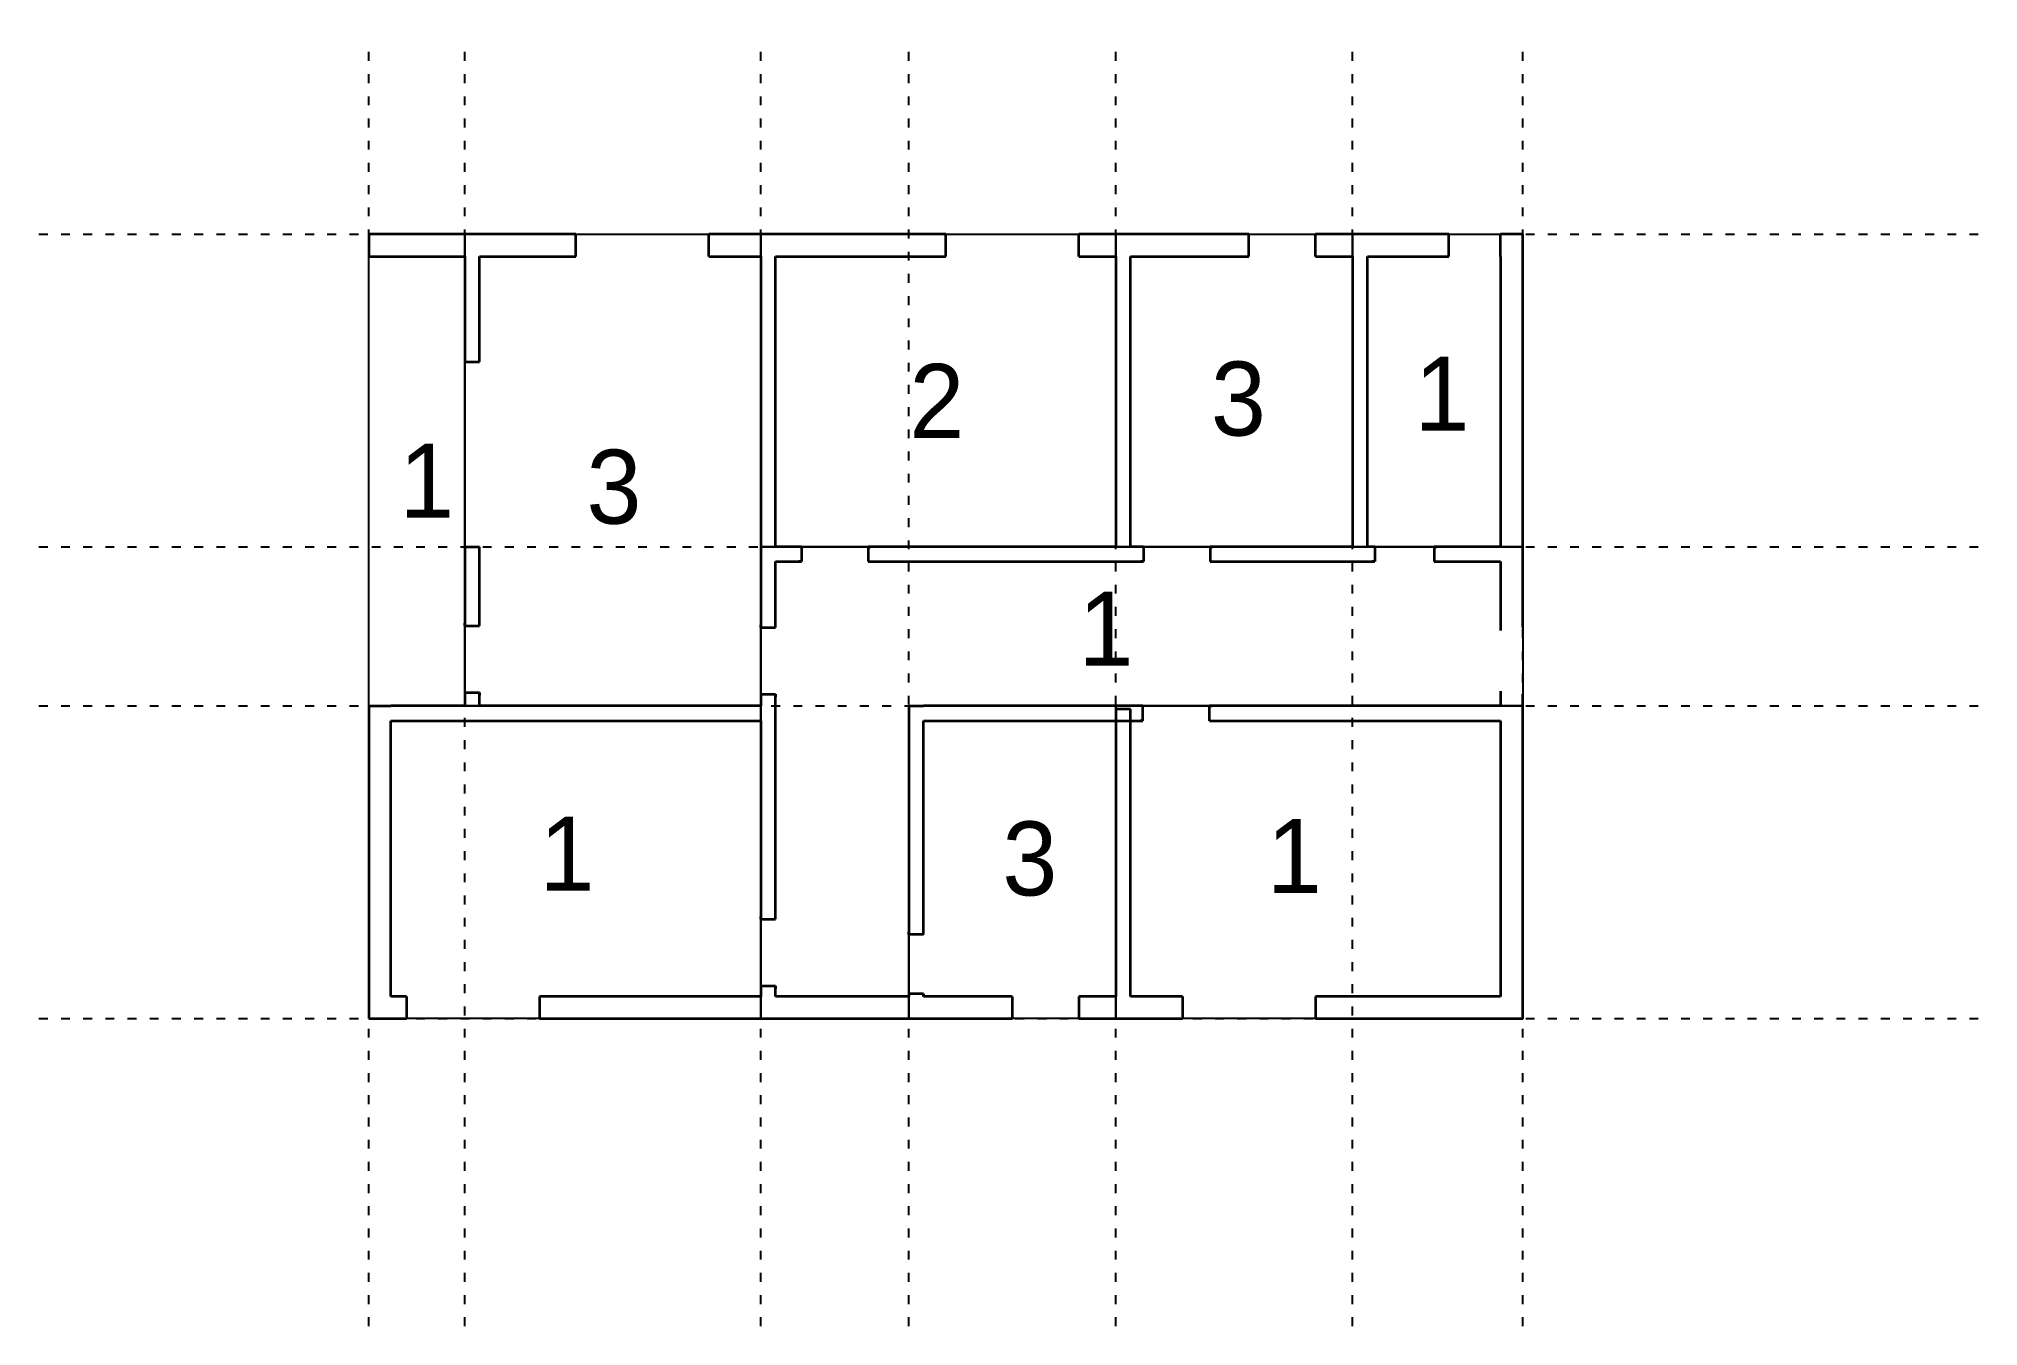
# Model space of a CAD drawing. Header units: millimetres. Extents: x 16222 to 18843, y 16723 to 18463.
import ezdxf

# ---------------------------------------------------------------- set-up
doc = ezdxf.new("R2010")
doc.units = ezdxf.units.MM
doc.header["$MEASUREMENT"] = 0
doc.linetypes.add('ACAD_ISO03W100', pattern=[30, 12, -18])
for name, color, linetype in [('plastro_areaClasses', 2, 'Continuous'), ('plastro_areas', 1, 'Continuous'), ('plastro_axes', 3, 'ACAD_ISO03W100'), ('plastro_basePol', 5, 'Continuous'), ('plastro_floorPol', 6, 'Continuous'), ('plastro_walls', 7, 'Continuous')]:
    doc.layers.add(name, color=color, linetype=linetype)

msp = doc.modelspace()

# ---------------------------------------------------------------- linework, layer by layer
at = {"layer": 'plastro_areas'}
for points in [[(16667.7, 17561), (16667.7, 18198.5), (16797.7, 18198.5), (16797.7, 17561), (16667.7, 17561)], [(16797.7, 18198.5), (17197.7, 18198.5), (17197.7, 17561), (16797.7, 17561), (16797.7, 18198.5)], [(17197.7, 17776), (17197.7, 18198.5), (17677.7, 18198.5), (17677.7, 17776), (17197.7, 17776)], [(17677.7, 18198.5), (17997.7, 18198.5), (17997.7, 17776), (17677.7, 17776), (17677.7, 18198.5)], [(17997.7, 18198.5), (18227.7, 18198.5), (18227.7, 17776), (17997.7, 17776), (17997.7, 18198.5)], [(17197.7, 17138.5), (17197.7, 17776), (18227.7, 17776), (18227.7, 17561), (17397.7, 17561), (17397.7, 17138.5), (17197.7, 17138.5)], [(16667.7, 17138.5), (16667.7, 17561), (17197.7, 17561), (17197.7, 17138.5), (16667.7, 17138.5)], [(17397.7, 17138.5), (17397.7, 17561), (17677.7, 17561), (17677.7, 17138.5), (17397.7, 17138.5)], [(17677.7, 17138.5), (17677.7, 17561), (18227.7, 17561), (18227.7, 17138.5), (17677.7, 17138.5)]]:
    msp.add_lwpolyline(points, dxfattribs=at)
at = {"layer": 'plastro_axes'}
for p, q in [((16667.7, 16722.8), (16667.7, 18462.6)), ((16797.7, 16722.8), (16797.7, 18462.6)), ((17197.7, 16722.8), (17197.7, 18462.6)), ((17397.7, 16722.8), (17397.7, 18462.6)), ((17677.7, 16722.8), (17677.7, 18462.6)), ((17997.7, 16722.8), (17997.7, 18462.6)), ((18227.7, 16722.8), (18227.7, 18462.6)), ((16221.8, 18198.5), (18843.5, 18198.5)), ((16221.8, 17776), (18843.5, 17776)), ((16221.8, 17561), (18843.5, 17561)), ((16221.8, 17138.5), (18843.5, 17138.5))]:
    msp.add_line(p, q, dxfattribs=at)
at = {"layer": 'plastro_basePol'}
msp.add_lwpolyline([(16667.7, 17138.5), (16667.7, 17561), (16797.7, 17561), (16797.7, 18198.5), (18227.7, 18198.5), (18227.7, 17138.5), (16667.7, 17138.5)], dxfattribs=at)
at = {"layer": 'plastro_floorPol'}
msp.add_lwpolyline([(16667.7, 17138.5), (16667.7, 18198.5), (18227.7, 18198.5), (18227.7, 17138.5), (16667.7, 17138.5)], dxfattribs=at)
at = {"layer": 'plastro_walls', "color": 7, "linetype": 'Continuous', "lineweight": 35}
for p, q in [((16947.7, 18173.5), (16947.7, 18198.5)), ((17127.7, 18173.5), (17127.7, 18198.5)), ((17447.7, 18173.5), (17447.7, 18198.5)), ((17627.7, 18173.5), (17627.7, 18198.5)), ((17857.7, 18173.5), (17857.7, 18198.5)), ((17947.7, 18173.5), (17947.7, 18198.5)), ((18127.7, 18173.5), (18127.7, 18198.5)), ((18197.7, 18173.5), (18197.7, 18198.5)), ((16667.7, 18168.5), (16677.7, 18168.5)), ((16667.7, 18168.5), (16677.7, 18168.5)), ((16947.7, 18168.5), (16947.7, 18173.5)), ((17127.7, 18168.5), (17127.7, 18173.5)), ((17447.7, 18168.5), (17447.7, 18173.5)), ((17627.7, 18168.5), (17627.7, 18173.5)), ((17857.7, 18168.5), (17857.7, 18173.5)), ((17947.7, 18168.5), (17947.7, 18173.5)), ((18127.7, 18168.5), (18127.7, 18173.5)), ((18197.7, 18168.5), (18197.7, 18173.5)), ((16797.7, 18026), (16802.7, 18026)), ((16802.7, 18026), (16817.7, 18026)), ((16797.7, 17776), (16802.7, 17776)), ((16802.7, 17776), (16817.7, 17776)), ((17252.7, 17776), (17249, 17776)), ((17252.7, 17776), (17252.7, 17764.5)), ((17342.7, 17776), (17346.4, 17776)), ((17342.7, 17776), (17342.7, 17764.5)), ((17715.2, 17776), (17711.5, 17776)), ((17715.2, 17776), (17715.2, 17764.5)), ((17805.2, 17776), (17808.9, 17776)), ((17805.2, 17776), (17805.2, 17764.5)), ((18027.9, 17776), (18024.2, 17776)), ((18027.9, 17776), (18027.9, 17764.5)), ((18107.9, 17776), (18111.6, 17776)), ((18107.9, 17776), (18107.9, 17764.5)), ((17252.7, 17756), (17249, 17756)), ((17252.7, 17764.5), (17252.7, 17756)), ((17342.7, 17764.5), (17342.7, 17756)), ((17342.7, 17756), (17346.4, 17756)), ((17715.2, 17756), (17711.5, 17756)), ((17715.2, 17764.5), (17715.2, 17756)), ((17805.2, 17764.5), (17805.2, 17756)), ((17805.2, 17756), (17808.9, 17756)), ((18027.9, 17756), (18024.2, 17756)), ((18027.9, 17764.5), (18027.9, 17756)), ((18107.9, 17764.5), (18107.9, 17756)), ((18107.9, 17756), (18111.6, 17756)), ((16797.7, 17669.1), (16797.7, 17672.8)), ((16817.7, 17669.1), (16817.7, 17672.8)), ((17197.7, 17667.1), (17197.7, 17670.8)), ((17217.7, 17667.1), (17217.7, 17670.8)), ((16797.7, 17669.1), (16809.2, 17669.1)), ((16809.2, 17669.1), (16817.7, 17669.1)), ((17197.7, 17667.1), (17209.2, 17667.1)), ((17209.2, 17667.1), (17217.7, 17667.1)), ((16797.7, 17579.1), (16797.7, 17575.4)), ((16797.7, 17579.1), (16809.2, 17579.1)), ((16809.2, 17579.1), (16817.7, 17579.1)), ((16817.7, 17579.1), (16817.7, 17575.4)), ((17197.7, 17577.1), (17197.7, 17573.4)), ((17197.7, 17577.1), (17209.2, 17577.1)), ((17209.2, 17577.1), (17217.7, 17577.1)), ((17217.7, 17577.1), (17217.7, 17573.4)), ((17714.1, 17561), (17710.4, 17561)), ((17714.1, 17541), (17710.4, 17541)), ((17714.1, 17552.5), (17714.1, 17561)), ((17714.1, 17541), (17714.1, 17552.5)), ((17804.1, 17561), (17807.8, 17561)), ((17804.1, 17552.5), (17804.1, 17561)), ((17804.1, 17541), (17804.1, 17552.5)), ((17804.1, 17541), (17807.8, 17541)), ((17197.7, 17272.9), (17197.7, 17276.6)), ((17197.7, 17272.9), (17209.2, 17272.9)), ((17209.2, 17272.9), (17217.7, 17272.9)), ((17217.7, 17272.9), (17217.7, 17276.6)), ((17397.7, 17252), (17397.7, 17255.7)), ((17406.2, 17252), (17397.7, 17252)), ((17417.7, 17252), (17406.2, 17252)), ((17417.7, 17252), (17417.7, 17255.7)), ((17197.7, 17182.9), (17197.7, 17179.2)), ((17197.7, 17182.9), (17209.2, 17182.9)), ((17209.2, 17182.9), (17217.7, 17182.9)), ((17217.7, 17182.9), (17217.7, 17179.2)), ((16718.7, 17168.5), (16718.7, 17163.5)), ((16718.7, 17163.5), (16718.7, 17138.5)), ((16898.7, 17168.5), (16898.7, 17163.5)), ((16898.7, 17163.5), (16898.7, 17138.5)), ((17397.7, 17172), (17397.7, 17168.3)), ((17406.2, 17172), (17397.7, 17172)), ((17417.7, 17172), (17406.2, 17172)), ((17417.7, 17172), (17417.7, 17168.3)), ((17537.7, 17168.5), (17537.7, 17163.5)), ((17537.7, 17163.5), (17537.7, 17138.5)), ((17627.7, 17168.5), (17627.7, 17163.5)), ((17627.7, 17163.5), (17627.7, 17138.5)), ((17767.7, 17168.5), (17767.7, 17163.5)), ((17767.7, 17163.5), (17767.7, 17138.5)), ((17947.7, 17168.5), (17947.7, 17163.5)), ((17947.7, 17163.5), (17947.7, 17138.5))]:
    msp.add_line(p, q, dxfattribs=at)
at = {"layer": 'plastro_walls', "color": 7, "linetype": 'Continuous', "lineweight": 35, "flags": 128}
for points in [[(16667.7, 18198.5), (16667.7, 18168.5)], [(16947.7, 18198.5), (16667.7, 18198.5)], [(17447.7, 18198.5), (17127.7, 18198.5)], [(17857.7, 18198.5), (17627.7, 18198.5)], [(18127.7, 18198.5), (17947.7, 18198.5)], [(18227.7, 18198.5), (18197.7, 18198.5)], [(18227.7, 17667.1), (18227.7, 18198.5)], [(16677.7, 18168.5), (16797.7, 18168.5)], [(16797.7, 18168.5), (16797.7, 18026)], [(16817.7, 18026), (16817.7, 18168.5)], [(16817.7, 18168.5), (16947.7, 18168.5)], [(17127.7, 18168.5), (17197.7, 18168.5)], [(17197.7, 18168.5), (17197.7, 17756)], [(17217.7, 17776), (17217.7, 18168.5)], [(17217.7, 18168.5), (17447.7, 18168.5)], [(17627.7, 18168.5), (17677.7, 18168.5)], [(17677.7, 18168.5), (17677.7, 17776)], [(17697.7, 17776), (17697.7, 18168.5)], [(17697.7, 18168.5), (17857.7, 18168.5)], [(17947.7, 18168.5), (17997.7, 18168.5)], [(17997.7, 18168.5), (17997.7, 17776)], [(18017.7, 17776), (18017.7, 18168.5)], [(18017.7, 18168.5), (18127.7, 18168.5)], [(18197.7, 18168.5), (18197.7, 17776)], [(16797.7, 17776), (16797.7, 17669.1)], [(16817.7, 17669.1), (16817.7, 17776)], [(17252.7, 17776), (17217.7, 17776)], [(17677.7, 17776), (17342.7, 17776)], [(17715.2, 17776), (17697.7, 17776)], [(17997.7, 17776), (17805.2, 17776)], [(18027.9, 17776), (18017.7, 17776)], [(18197.7, 17776), (18107.9, 17776)], [(17197.7, 17756), (17197.7, 17667.1)], [(17217.7, 17667.1), (17217.7, 17756)], [(17217.7, 17756), (17252.7, 17756)], [(17342.7, 17756), (17715.2, 17756)], [(17805.2, 17756), (18027.9, 17756)], [(18107.9, 17756), (18197.7, 17756)], [(18197.7, 17756), (18197.7, 17663.1)], [(16797.7, 17579.1), (16797.7, 17561)], [(16817.7, 17561), (16817.7, 17579.1)], [(17197.7, 17577.1), (17197.7, 17561)], [(17217.7, 17272.9), (17217.7, 17577.1)], [(18197.7, 17581.1), (18197.7, 17561)], [(18227.7, 17168.5), (18227.7, 17577.1)], [(16667.7, 17561), (16697.7, 17561)], [(16667.7, 17561), (16667.7, 17138.5)], [(16797.7, 17561), (16697.7, 17561)], [(16697.7, 17541), (17197.7, 17541)], [(16697.7, 17168.5), (16697.7, 17541)], [(17197.7, 17561), (16817.7, 17561)], [(17197.7, 17541), (17197.7, 17272.9)], [(17397.7, 17561), (17417.7, 17561)], [(17397.7, 17561), (17397.7, 17252)], [(17714.1, 17561), (17417.7, 17561)], [(17417.7, 17252), (17417.7, 17541)], [(17417.7, 17541), (17714.1, 17541)], [(17697.7, 17556.7), (17677.7, 17556.7)], [(17677.7, 17556.7), (17677.7, 17168.5)], [(17697.7, 17168.5), (17697.7, 17556.7)], [(18197.7, 17561), (17804.1, 17561)], [(17804.1, 17541), (18197.7, 17541)], [(18197.7, 17541), (18197.7, 17168.5)], [(17197.7, 17182.9), (17197.7, 17168.5)], [(17217.7, 17168.5), (17217.7, 17182.9)], [(16718.7, 17168.5), (16697.7, 17168.5)], [(17197.7, 17168.5), (16898.7, 17168.5)], [(17397.7, 17168.5), (17217.7, 17168.5)], [(17397.7, 17172), (17397.7, 17168.5)], [(17417.7, 17168.5), (17417.7, 17172)], [(17537.7, 17168.5), (17417.7, 17168.5)], [(17677.7, 17168.5), (17627.7, 17168.5)], [(17767.7, 17168.5), (17697.7, 17168.5)], [(18197.7, 17168.5), (17947.7, 17168.5)], [(18227.7, 17138.5), (18227.7, 17168.5)], [(16667.7, 17138.5), (16697.7, 17138.5)], [(16697.7, 17138.5), (16718.7, 17138.5)], [(16898.7, 17138.5), (17537.7, 17138.5)], [(17627.7, 17138.5), (17767.7, 17138.5)], [(17947.7, 17138.5), (18227.7, 17138.5)]]:
    msp.add_lwpolyline(points, dxfattribs=at)

# ---------------------------------------------------------------- texts
at = {"layer": 'plastro_areaClasses', "char_height": 100, "attachment_point": 1}
for s, insert in [('2', (17398.6, 18023.2)), ('3', (17806.2, 18026.4)), ('1', (18081.6, 18032.9)), ('1', (16709.1, 17915.3)), ('3', (16962.1, 17907.3)), ('1', (17627.4, 17715.6)), ('1', (16898.4, 17411.2)), ('3', (17524.3, 17404.9)), ('1', (17881.9, 17408.1))]:
    msp.add_mtext_dynamic_manual_height_columns(s, width=156.364, gutter_width=0.1, heights=[0], dxfattribs=dict(at, insert=insert))

doc.saveas('drawing.dxf')
